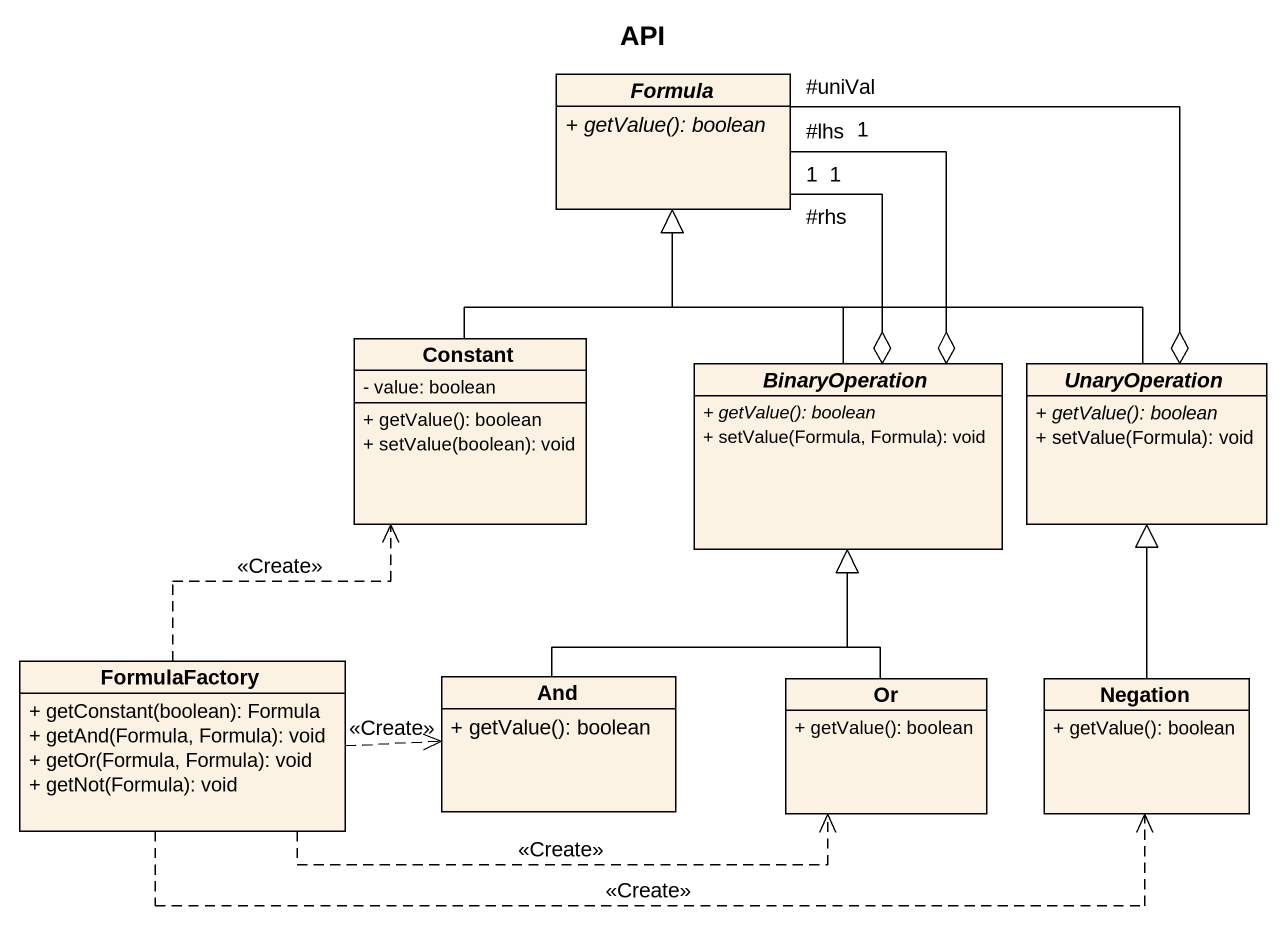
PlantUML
@startuml
title API
hide circle
hide empty members
skinparam classAttributeIconSize 0
abstract class Formula {
  {abstract} + getValue(): boolean
}
class Constant {
  - value: boolean
  + getValue(): boolean
  + setValue(boolean): void
}
abstract class BinaryOperation {
  {abstract} + getValue(): boolean
  + setValue(Formula, Formula): void
}
abstract class UnaryOperation {
  {abstract} + getValue(): boolean
  + setValue(Formula): void
}
class FormulaFactory {
  + getConstant(boolean): Formula
  + getAnd(Formula, Formula): void
  + getOr(Formula, Formula): void
  + getNot(Formula): void
}
class And {
  + getValue(): boolean
}
class Or {
  + getValue(): boolean
}
class Negation {
  + getValue(): boolean
}
Formula "#lhs\n1" --o BinaryOperation
Formula "#rhs\n1" --o BinaryOperation
Formula "#uniVal\n1" --o UnaryOperation
Constant -up-|> Formula
BinaryOperation -up-|> Formula
UnaryOperation -up-|> Formula
FormulaFactory .up.> Constant : <<Create>>
FormulaFactory .right.> And : <<Create>>
FormulaFactory .right.> Or : <<Create>>
FormulaFactory .right.> Negation : <<Create>>
And -up-|> BinaryOperation
Or -up-|> BinaryOperation
Negation -up-|> UnaryOperation
@enduml
